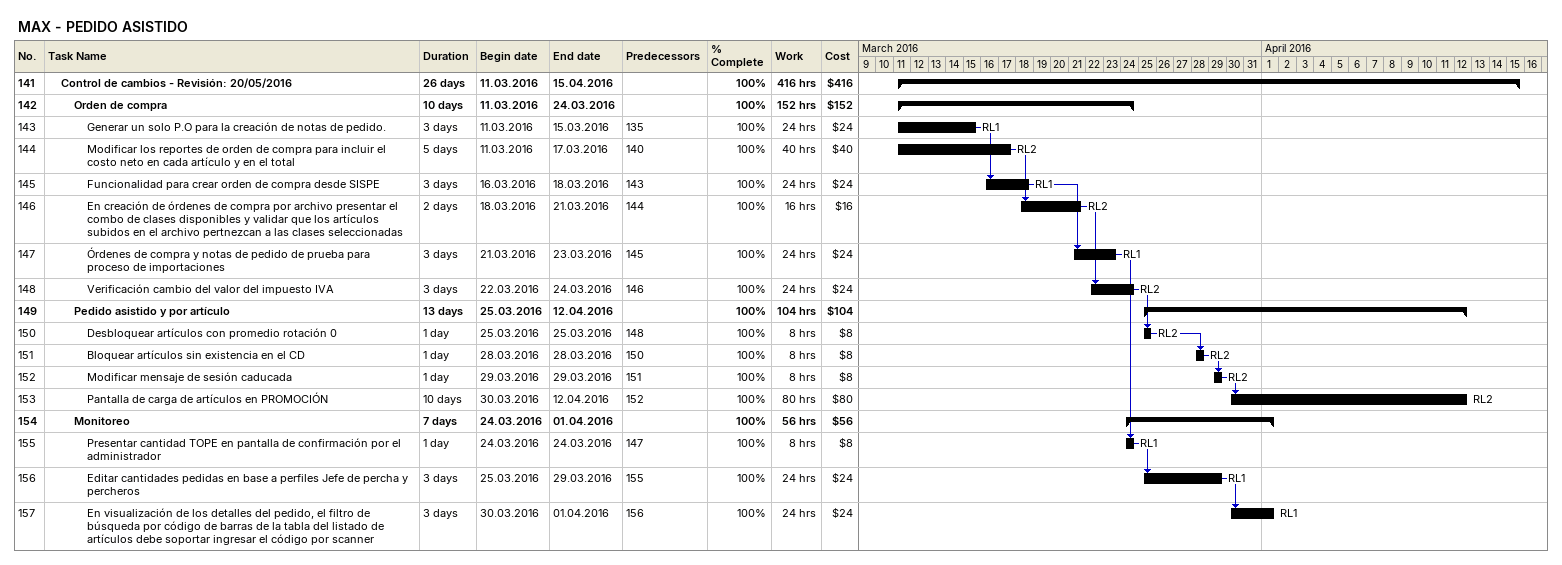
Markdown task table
MAX - PEDIDO ASISTIDO

| ID | Level | Task | Duration | Start | Finish | Predecessors | Resources | % complete | Work (h) | Cost ($) |
|---|---|---|---|---|---|---|---|---|---|---|
| 141 | 2 | **Control de cambios - Revisión: 20/05/2016** | 26d | 2016-03-11 | 2016-04-15 |  |  | 100 | 416 | 416 |
| 142 | 3 | **Orden de compra** | 10d | 2016-03-11 | 2016-03-24 |  |  | 100 | 152 | 152 |
| 143 | 4 | Generar un solo P.O para la creación de notas de pedido. | 3d | 2016-03-11 | 2016-03-15 | 135 | RL1 | 100 | 24 | 24 |
| 144 | 4 | Modificar los reportes de orden de compra para incluir el costo neto en cada artículo y en el total | 5d | 2016-03-11 | 2016-03-17 | 140 | RL2 | 100 | 40 | 40 |
| 145 | 4 | Funcionalidad para crear orden de compra desde SISPE | 3d | 2016-03-16 | 2016-03-18 | 143 | RL1 | 100 | 24 | 24 |
| 146 | 4 | En creación de órdenes de compra por archivo presentar el combo de clases disponibles y validar que los artículos subidos en el archivo pertnezcan a las clases seleccionadas | 2d | 2016-03-18 | 2016-03-21 | 144 | RL2 | 100 | 16 | 16 |
| 147 | 4 | Órdenes de compra y notas de pedido de prueba para proceso de importaciones | 3d | 2016-03-21 | 2016-03-23 | 145 | RL1 | 100 | 24 | 24 |
| 148 | 4 | Verificación cambio del valor del impuesto IVA | 3d | 2016-03-22 | 2016-03-24 | 146 | RL2 | 100 | 24 | 24 |
| 149 | 3 | **Pedido asistido y por artículo** | 13d | 2016-03-25 | 2016-04-12 |  |  | 100 | 104 | 104 |
| 150 | 4 | Desbloquear artículos con promedio rotación 0 | 1d | 2016-03-25 | 2016-03-25 | 148 | RL2 | 100 | 8 | 8 |
| 151 | 4 | Bloquear artículos sin existencia en el CD | 1d | 2016-03-28 | 2016-03-28 | 150 | RL2 | 100 | 8 | 8 |
| 152 | 4 | Modificar mensaje de sesión caducada | 1d | 2016-03-29 | 2016-03-29 | 151 | RL2 | 100 | 8 | 8 |
| 153 | 4 | Pantalla de carga de artículos en PROMOCIÓN | 10d | 2016-03-30 | 2016-04-12 | 152 | RL2 | 100 | 80 | 80 |
| 154 | 3 | **Monitoreo** | 7d | 2016-03-24 | 2016-04-01 |  |  | 100 | 56 | 56 |
| 155 | 4 | Presentar cantidad TOPE en pantalla de confirmación por el administrador | 1d | 2016-03-24 | 2016-03-24 | 147 | RL1 | 100 | 8 | 8 |
| 156 | 4 | Editar cantidades pedidas en base a perfiles Jefe de percha y percheros | 3d | 2016-03-25 | 2016-03-29 | 155 | RL1 | 100 | 24 | 24 |
| 157 | 4 | En visualización de los detalles del pedido, el filtro de búsqueda por código de barras de la tabla del listado de artículos debe soportar ingresar el código por scanner | 3d | 2016-03-30 | 2016-04-01 | 156 | RL1 | 100 | 24 | 24 |
